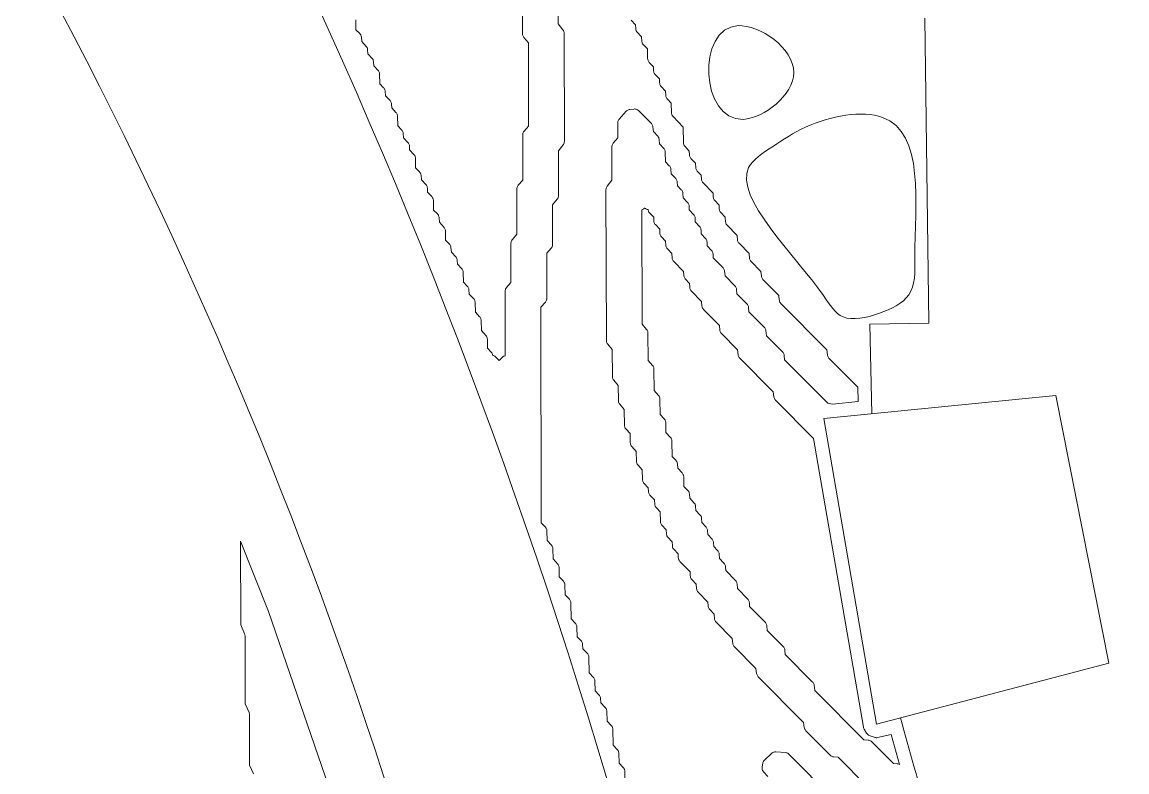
# Model space of a CAD drawing. Header units: inches. Extents: x 36 to 80.1, y 17.3 to 55.9.
# Drawn here: x 41.015 to 45.946, y 39.883 to 43.23 of the extents above; entities that cross this region are included whole.
import ezdxf

# ---------------------------------------------------------------- set-up
doc = ezdxf.new("R2010")
doc.units = ezdxf.units.IN
for name, color, linetype, lineweight in [('01_ORIGINAL_CAD', 7, 'CONTINUOUS', 20), ('02_APPROVED_PDF_OUTLINES', 7, 'CONTINUOUS', 15), ('03_ADDED_AREAS_SAME_COMPOSITION', 7, 'CONTINUOUS', 15)]:
    doc.layers.add(name, color=color, linetype=linetype, lineweight=lineweight)

msp = doc.modelspace()

# ---------------------------------------------------------------- linework, layer by layer
at = {"layer": '01_ORIGINAL_CAD'}
for points in [[(44.2832, 37.0838, 0.090917), (40.9305, 45.9685, -0.652582), (40.9305, 49.0108, -0.158741), (45.0035, 48.4251, -0.098355), (47.824, 46.2028), (47.7547, 46.078)], [(44.936, 40.1239, 0.010564), (45.0593, 39.6928, 0.010564)]]:
    msp.add_lwpolyline(points, format="xyb", dxfattribs=at)
msp.add_lwpolyline([(44.8072, 41.4818), (44.7991, 41.881), (45.0612, 41.8863), (45.0437, 43.247)], dxfattribs=at)
msp.add_lwpolyline([(45.6289, 41.5624), (44.5925, 41.4607), (44.8281, 40.0955), (45.8647, 40.3685)], close=True, dxfattribs=at)
msp.add_arc((22.064, 33.1953), 21.6191, 354.05829, 36.03187, dxfattribs=at)
at = {"layer": '02_APPROVED_PDF_OUTLINES'}
for points in [[(43.7058, 39.8417), (43.7048, 39.8854), (43.7046, 39.8884), (43.704, 39.8914), (43.703, 39.8943), (43.7017, 39.897), (43.7001, 39.8995), (43.6981, 39.9019), (43.6792, 39.9222), (43.6781, 39.9659), (43.6779, 39.9689), (43.6773, 39.9719), (43.6763, 39.9748), (43.675, 39.9775), (43.6734, 39.98), (43.6714, 39.9824), (43.6525, 40.0026), (43.6514, 40.0731), (43.6512, 40.0761), (43.6506, 40.0791), (43.6496, 40.082), (43.6483, 40.0848), (43.6466, 40.0874), (43.6447, 40.0897), (43.6257, 40.11), (43.6247, 40.1537), (43.6244, 40.1568), (43.6238, 40.1597), (43.6229, 40.1626), (43.6215, 40.1653), (43.6199, 40.1679), (43.618, 40.1702), (43.5984, 40.1912), (43.5966, 40.2116), (43.5961, 40.215), (43.5951, 40.2183), (43.5936, 40.2214), (43.5918, 40.2243), (43.5896, 40.2269), (43.5724, 40.2445), (43.5714, 40.2879), (43.5711, 40.2909), (43.5705, 40.2939), (43.5695, 40.2968), (43.5682, 40.2995), (43.5666, 40.3021), (43.5646, 40.3044), (43.5457, 40.3246), (43.5446, 40.3951), (43.5444, 40.3981), (43.5438, 40.4011), (43.5428, 40.404), (43.5415, 40.4068), (43.5398, 40.4094), (43.5379, 40.4117), (43.5183, 40.4327), (43.5165, 40.4531), (43.516, 40.4565), (43.515, 40.4598), (43.5135, 40.4629), (43.5117, 40.4658), (43.5095, 40.4684), (43.4923, 40.486), (43.4913, 40.5294), (43.491, 40.5324), (43.4904, 40.5354), (43.4894, 40.5383), (43.4881, 40.541), (43.4865, 40.5436), (43.4845, 40.5459), (43.4656, 40.5661), (43.4645, 40.6366), (43.4643, 40.6396), (43.4637, 40.6426), (43.4627, 40.6455), (43.4614, 40.6483), (43.4597, 40.6509), (43.4578, 40.6532), (43.4388, 40.6735), (43.4378, 40.7172), (43.4376, 40.7203), (43.4369, 40.7232), (43.436, 40.7261), (43.4347, 40.7288), (43.433, 40.7314), (43.4311, 40.7337), (43.4123, 40.7539), (43.412, 40.7946), (43.4117, 40.7981), (43.4109, 40.8016), (43.4097, 40.8049), (43.4079, 40.808), (43.4058, 40.8108), (43.3854, 40.8341), (43.3844, 40.8782), (43.3842, 40.8813), (43.3836, 40.8842), (43.3826, 40.8871), (43.3813, 40.8898), (43.3796, 40.8924), (43.3777, 40.8947), (43.3587, 40.9151), (43.3577, 40.9587), (43.3575, 40.9618), (43.3569, 40.9647), (43.3559, 40.9676), (43.3546, 40.9703), (43.3529, 40.9729), (43.351, 40.9752), (43.3322, 40.9953), (43.3304, 41.9569), (43.3505, 41.9799), (43.3526, 41.9828), (43.3543, 41.9859), (43.3556, 41.9893), (43.3563, 41.9928), (43.3566, 41.9963), (43.3565, 42.1984), (43.3765, 42.2215), (43.3787, 42.2244), (43.3804, 42.2275), (43.3817, 42.2308), (43.3824, 42.2343), (43.3827, 42.2379), (43.3826, 42.4137), (43.4036, 42.4399), (43.4055, 42.4427), (43.4071, 42.4457), (43.4082, 42.4489), (43.4089, 42.4522), (43.4091, 42.4556), (43.4087, 42.6553), (43.4297, 42.6815), (43.4316, 42.6843), (43.4332, 42.6873), (43.4343, 42.6905), (43.435, 42.6938), (43.4352, 42.6972), (43.4343, 43.1803), (43.434, 43.1837), (43.4333, 43.187), (43.4322, 43.1902), (43.4307, 43.1932), (43.4287, 43.196), (43.4076, 43.2221), (43.407, 43.3979)], [(43.2478, 43.3524), (43.2484, 43.1771), (43.2486, 43.1736), (43.2494, 43.1701), (43.2507, 43.1667), (43.2524, 43.1636), (43.2546, 43.1608), (43.2747, 43.1377), (43.2754, 42.7662), (43.2554, 42.7432), (43.2532, 42.7403), (43.2515, 42.7372), (43.2502, 42.7338), (43.2495, 42.7303), (43.2492, 42.7267), (43.2493, 42.5246), (43.2293, 42.5016), (43.2271, 42.4987), (43.2254, 42.4956), (43.2242, 42.4922), (43.2234, 42.4887), (43.2231, 42.4852), (43.2233, 42.2831), (43.2032, 42.26), (43.201, 42.2571), (43.1993, 42.254), (43.1981, 42.2506), (43.1973, 42.2471), (43.1971, 42.2436), (43.1971, 42.0683), (43.1771, 42.0453), (43.1749, 42.0424), (43.1732, 42.0392), (43.1719, 42.0359), (43.1712, 42.0324), (43.1709, 42.0288), (43.1712, 41.7407), (43.1699, 41.7405), (43.1668, 41.7394), (43.1639, 41.738), (43.1611, 41.7362), (43.1587, 41.734), (43.1447, 41.72), (43.128, 41.7358), (43.1254, 41.738), (43.1224, 41.7398), (43.1193, 41.7412), (43.1159, 41.7421), (43.1158, 41.7422), (43.1152, 41.7452), (43.1142, 41.7483), (43.1128, 41.7512), (43.111, 41.7539), (43.1089, 41.7564), (43.0918, 41.7739), (43.0915, 41.8142), (43.0912, 41.8178), (43.0904, 41.8213), (43.0892, 41.8246), (43.0875, 41.8277), (43.0853, 41.8305), (43.065, 41.8538), (43.0639, 41.8979), (43.0637, 41.9009), (43.0631, 41.9039), (43.0621, 41.9068), (43.0608, 41.9095), (43.0592, 41.9121), (43.0572, 41.9144), (43.0383, 41.9347), (43.0373, 41.9784), (43.037, 41.9814), (43.0364, 41.9844), (43.0354, 41.9873), (43.0341, 41.99), (43.0325, 41.9926), (43.0305, 41.9949), (43.0109, 42.0159), (43.0091, 42.0363), (43.0086, 42.0397), (43.0076, 42.0429), (43.0062, 42.046), (43.0044, 42.0489), (43.0021, 42.0515), (42.9849, 42.0692), (42.9839, 42.1126), (42.9837, 42.1156), (42.983, 42.1186), (42.9821, 42.1214), (42.9808, 42.1242), (42.9791, 42.1267), (42.9772, 42.1291), (42.958, 42.1496), (42.9572, 42.1668), (42.9568, 42.1703), (42.9559, 42.1737), (42.9546, 42.177), (42.9528, 42.18), (42.9505, 42.1827), (42.9309, 42.2037), (42.9292, 42.2241), (42.9286, 42.2275), (42.9276, 42.2308), (42.9262, 42.2339), (42.9244, 42.2368), (42.9221, 42.2394), (42.9051, 42.2569), (42.9048, 42.2972), (42.9045, 42.3008), (42.9037, 42.3042), (42.9024, 42.3076), (42.9007, 42.3107), (42.8986, 42.3135), (42.8776, 42.3374), (42.8758, 42.3583), (42.8753, 42.3616), (42.8743, 42.3649), (42.8729, 42.368), (42.871, 42.3709), (42.8688, 42.3735), (42.8516, 42.3912), (42.8506, 42.4346), (42.8503, 42.4376), (42.8497, 42.4406), (42.8487, 42.4434), (42.8474, 42.4462), (42.8458, 42.4487), (42.8439, 42.4511), (42.8247, 42.4716), (42.8239, 42.4888), (42.8235, 42.4923), (42.8226, 42.4957), (42.8212, 42.4989), (42.8194, 42.502), (42.8172, 42.5047), (42.7976, 42.5257), (42.7958, 42.5461), (42.7953, 42.5495), (42.7943, 42.5527), (42.7929, 42.5558), (42.791, 42.5587), (42.7888, 42.5613), (42.7716, 42.579), (42.7706, 42.6224), (42.7703, 42.6254), (42.7697, 42.6284), (42.7687, 42.6312), (42.7674, 42.634), (42.7658, 42.6365), (42.7639, 42.6389), (42.7447, 42.6594), (42.7439, 42.6766), (42.7435, 42.6801), (42.7426, 42.6835), (42.7412, 42.6868), (42.7394, 42.6898), (42.7372, 42.6925), (42.7176, 42.7135), (42.7158, 42.7339), (42.7153, 42.7373), (42.7143, 42.7406), (42.7129, 42.7437), (42.711, 42.7466), (42.7088, 42.7492), (42.6916, 42.7668), (42.6906, 42.8102), (42.6903, 42.8132), (42.6897, 42.8162), (42.6887, 42.8191), (42.6874, 42.8218), (42.6858, 42.8244), (42.6839, 42.8267), (42.6647, 42.8472), (42.6639, 42.8644), (42.6635, 42.8679), (42.6626, 42.8713), (42.6613, 42.8746), (42.6594, 42.8776), (42.6572, 42.8804), (42.6376, 42.9013), (42.6358, 42.9217), (42.6353, 42.9251), (42.6343, 42.9284), (42.6329, 42.9315), (42.631, 42.9344), (42.6288, 42.937), (42.6116, 42.9546), (42.6106, 42.998), (42.6103, 43.001), (42.6097, 43.004), (42.6088, 43.0069), (42.6074, 43.0096), (42.6058, 43.0122), (42.6039, 43.0145), (42.5847, 43.0351), (42.5839, 43.0522), (42.5835, 43.0557), (42.5826, 43.0591), (42.5813, 43.0624), (42.5795, 43.0654), (42.5772, 43.0682), (42.5581, 43.0887), (42.5573, 43.1059), (42.5569, 43.1094), (42.556, 43.1128), (42.5546, 43.1161), (42.5528, 43.1191), (42.5506, 43.1218), (42.531, 43.1428), (42.5292, 43.1632), (42.5287, 43.1666), (42.5277, 43.1699), (42.5263, 43.173), (42.5244, 43.1759), (42.5222, 43.1785), (42.505, 43.1961), (42.504, 43.2395)], [(43.7336, 43.2382), (43.7528, 43.2177), (43.7535, 43.2005), (43.7539, 43.197), (43.7548, 43.1936), (43.7562, 43.1904), (43.758, 43.1873), (43.7602, 43.1846), (43.7798, 43.1636), (43.7816, 43.1432), (43.7822, 43.1398), (43.7831, 43.1366), (43.7846, 43.1334), (43.7864, 43.1306), (43.7886, 43.1279), (43.8059, 43.1103), (43.8069, 43.0669), (43.8071, 43.0639), (43.8077, 43.0609), (43.8087, 43.058), (43.81, 43.0553), (43.8116, 43.0528), (43.8136, 43.0504), (43.8328, 43.0299), (43.8335, 43.0127), (43.8339, 43.0092), (43.8348, 43.0058), (43.8362, 43.0025), (43.838, 42.9995), (43.8402, 42.9968), (43.8594, 42.9762), (43.8602, 42.959), (43.8606, 42.9555), (43.8615, 42.9521), (43.8628, 42.9489), (43.8647, 42.9458), (43.8669, 42.9431), (43.8865, 42.9221), (43.8883, 42.9017), (43.8888, 42.8984), (43.8898, 42.8951), (43.8912, 42.892), (43.893, 42.8891), (43.8953, 42.8865), (43.9125, 42.8688), (43.9135, 42.8254), (43.9138, 42.8223), (43.9144, 42.8193), (43.9154, 42.8164), (43.9168, 42.8136), (43.9185, 42.811), (43.9205, 42.8087), (43.9657, 42.7617), (43.9668, 42.6914), (43.9671, 42.6884), (43.9677, 42.6854), (43.9686, 42.6825), (43.97, 42.6797), (43.9716, 42.6771), (43.9736, 42.6748), (43.9927, 42.6542), (43.9935, 42.6371), (43.9939, 42.6336), (43.9948, 42.6301), (43.9962, 42.6269), (43.998, 42.6239), (44.0002, 42.6211), (44.0198, 42.6001), (44.0216, 42.5798), (44.0221, 42.5764), (44.0231, 42.5731), (44.0245, 42.57), (44.0264, 42.5671), (44.0286, 42.5645), (44.046, 42.5466), (44.0468, 42.5297), (44.0471, 42.5268), (44.0478, 42.5238), (44.0488, 42.521), (44.0501, 42.5183), (44.0518, 42.5158), (44.0538, 42.5135), (44.0993, 42.4662), (44.1, 42.4493), (44.1004, 42.4458), (44.1013, 42.4423), (44.1027, 42.4391), (44.1045, 42.4361), (44.1067, 42.4333), (44.1259, 42.4128), (44.1267, 42.3956), (44.1271, 42.3921), (44.128, 42.3887), (44.1294, 42.3854), (44.1312, 42.3824), (44.1334, 42.3797), (44.153, 42.3587), (44.1548, 42.3383), (44.1553, 42.3349), (44.1563, 42.3316), (44.1578, 42.3285), (44.1596, 42.3256), (44.1619, 42.3229), (44.2063, 42.2778), (44.208, 42.2578), (44.2086, 42.2544), (44.2096, 42.2511), (44.211, 42.248), (44.2129, 42.2451), (44.2151, 42.2425), (44.2595, 42.1973), (44.2613, 42.1773), (44.2618, 42.1739), (44.2628, 42.1706), (44.2642, 42.1675), (44.2661, 42.1646), (44.2683, 42.162), (44.3127, 42.1169), (44.3145, 42.0969), (44.315, 42.0934), (44.316, 42.0901), (44.3175, 42.087), (44.3194, 42.0841), (44.3216, 42.0815), (44.3926, 42.0095), (44.3943, 41.9896), (44.3949, 41.9861), (44.3959, 41.9828), (44.3973, 41.9797), (44.3992, 41.9768), (44.4015, 41.9742), (44.6059, 41.7676), (44.6091, 41.7446), (44.6098, 41.7415), (44.6108, 41.7384), (44.6123, 41.7356), (44.614, 41.7329), (44.6161, 41.7305), (44.7448, 41.6008), (44.7461, 41.5361), (44.6313, 41.5248), (44.6104, 41.5285), (44.4183, 41.7221), (44.4166, 41.7421), (44.416, 41.7455), (44.415, 41.7488), (44.4136, 41.7519), (44.4117, 41.7548), (44.4094, 41.7575), (44.338, 41.8299), (44.3347, 41.8529), (44.3341, 41.8561), (44.333, 41.8591), (44.3316, 41.862), (44.3298, 41.8647), (44.3277, 41.8671), (44.2586, 41.9367), (44.2569, 41.9567), (44.2563, 41.9601), (44.2553, 41.9634), (44.2539, 41.9665), (44.252, 41.9694), (44.2498, 41.972), (44.2054, 42.0172), (44.2036, 42.0372), (44.2031, 42.0406), (44.2021, 42.0439), (44.2007, 42.047), (44.1988, 42.0499), (44.1966, 42.0525), (44.1522, 42.0976), (44.1504, 42.1177), (44.1499, 42.1211), (44.1489, 42.1244), (44.1474, 42.1275), (44.1456, 42.1304), (44.1433, 42.133), (44.0993, 42.1777), (44.0986, 42.1945), (44.0982, 42.198), (44.0973, 42.2014), (44.0959, 42.2047), (44.0941, 42.2077), (44.0919, 42.2104), (44.0727, 42.231), (44.072, 42.2481), (44.0715, 42.2516), (44.0706, 42.2551), (44.0693, 42.2583), (44.0675, 42.2613), (44.0652, 42.2641), (44.0461, 42.2846), (44.0453, 42.3018), (44.0449, 42.3053), (44.044, 42.3087), (44.0426, 42.312), (44.0408, 42.315), (44.0386, 42.3177), (44.0194, 42.3383), (44.0187, 42.3555), (44.0183, 42.359), (44.0174, 42.3624), (44.016, 42.3656), (44.0142, 42.3687), (44.012, 42.3714), (43.9928, 42.392), (43.992, 42.4091), (43.9916, 42.4126), (43.9907, 42.416), (43.9893, 42.4193), (43.9875, 42.4223), (43.9853, 42.4251), (43.9657, 42.4461), (43.9639, 42.4664), (43.9634, 42.4698), (43.9624, 42.4731), (43.961, 42.4762), (43.9591, 42.4791), (43.9569, 42.4817), (43.9395, 42.4996), (43.9387, 42.5164), (43.9383, 42.5199), (43.9374, 42.5234), (43.936, 42.5266), (43.9342, 42.5296), (43.932, 42.5324), (43.9124, 42.5534), (43.9106, 42.5738), (43.9101, 42.5771), (43.9091, 42.5804), (43.9077, 42.5835), (43.9058, 42.5864), (43.9036, 42.589), (43.8864, 42.6067), (43.8854, 42.6501), (43.8851, 42.6531), (43.8845, 42.6561), (43.8835, 42.6589), (43.8822, 42.6617), (43.8806, 42.6642), (43.8787, 42.6665), (43.8595, 42.6871), (43.8587, 42.7043), (43.8583, 42.7078), (43.8574, 42.7112), (43.8561, 42.7144), (43.8542, 42.7175), (43.852, 42.7202), (43.8324, 42.7412), (43.8306, 42.7616), (43.8301, 42.765), (43.8291, 42.7683), (43.8276, 42.7715), (43.8257, 42.7744), (43.8235, 42.777), (43.7662, 42.8348), (43.7638, 42.8369), (43.7612, 42.8387), (43.7583, 42.8401), (43.7554, 42.8412), (43.7523, 42.8419), (43.7491, 42.8422), (43.7459, 42.842), (43.7269, 42.8401), (43.7238, 42.8396), (43.7208, 42.8388), (43.718, 42.8375), (43.7153, 42.8359), (43.7128, 42.834), (43.7106, 42.8318), (43.6801, 42.7973), (43.6783, 42.7949), (43.6767, 42.7924), (43.6755, 42.7896), (43.6746, 42.7868), (43.674, 42.7838), (43.6738, 42.7808), (43.6737, 42.7129), (43.6536, 42.6898), (43.6515, 42.6869), (43.6498, 42.6838), (43.6485, 42.6804), (43.6478, 42.6769), (43.6475, 42.6734), (43.6475, 42.5244), (43.6265, 42.4982), (43.6246, 42.4954), (43.623, 42.4924), (43.6219, 42.4892), (43.6213, 42.4859), (43.621, 42.4825), (43.6226, 41.8086), (43.6229, 41.805), (43.6236, 41.8015), (43.6249, 41.7982), (43.6266, 41.795), (43.6288, 41.7922), (43.649, 41.7691), (43.6494, 41.6475), (43.6497, 41.644), (43.6505, 41.6405), (43.6518, 41.6371), (43.6535, 41.634), (43.6556, 41.6312), (43.6758, 41.6081), (43.6762, 41.5402), (43.6765, 41.5366), (43.6772, 41.5331), (43.6785, 41.5298), (43.6802, 41.5267), (43.6824, 41.5238), (43.7027, 41.5007), (43.7038, 41.4298), (43.704, 41.4267), (43.7046, 41.4237), (43.7056, 41.4208), (43.7069, 41.418), (43.7086, 41.4155), (43.7105, 41.4131), (43.7293, 41.3929), (43.7296, 41.3523), (43.7299, 41.3487), (43.7307, 41.3453), (43.732, 41.3419), (43.7337, 41.3388), (43.7358, 41.336), (43.7562, 41.3127), (43.7572, 41.2686), (43.7574, 41.2656), (43.7581, 41.2626), (43.759, 41.2597), (43.7603, 41.257), (43.762, 41.2544), (43.7639, 41.2521), (43.7829, 41.2318), (43.7839, 41.1881), (43.7841, 41.1851), (43.7848, 41.1821), (43.7857, 41.1792), (43.787, 41.1765), (43.7887, 41.1739), (43.7906, 41.1716), (43.8098, 41.1511), (43.8106, 41.1339), (43.811, 41.1304), (43.8119, 41.127), (43.8132, 41.1237), (43.815, 41.1207), (43.8173, 41.1179), (43.8369, 41.0969), (43.8386, 41.0766), (43.8392, 41.0732), (43.8402, 41.0699), (43.8416, 41.0668), (43.8434, 41.0639), (43.8457, 41.0613), (43.8629, 41.0436), (43.8639, 41.0003), (43.8641, 40.9972), (43.8648, 40.9943), (43.8657, 40.9914), (43.867, 40.9887), (43.8687, 40.9861), (43.8706, 40.9838), (43.8898, 40.9632), (43.8905, 40.9461), (43.891, 40.9426), (43.8918, 40.9391), (43.8932, 40.9359), (43.895, 40.9329), (43.8972, 40.9301), (43.9164, 40.9096), (43.9172, 40.8924), (43.9176, 40.8889), (43.9185, 40.8855), (43.9199, 40.8822), (43.9217, 40.8792), (43.9239, 40.8765), (43.9431, 40.8559), (43.9438, 40.8387), (43.9442, 40.8358), (43.9448, 40.8328), (43.9458, 40.83), (43.9472, 40.8273), (43.9488, 40.8248), (43.9508, 40.8225), (43.9963, 40.7752), (43.9971, 40.7583), (43.9975, 40.7548), (43.9984, 40.7513), (43.9997, 40.7481), (44.0016, 40.7451), (44.0038, 40.7423), (44.0234, 40.7213), (44.0252, 40.701), (44.0257, 40.6975), (44.0267, 40.6943), (44.0281, 40.6911), (44.03, 40.6882), (44.0323, 40.6856), (44.0762, 40.6409), (44.077, 40.6241), (44.0774, 40.6206), (44.0783, 40.6172), (44.0796, 40.6139), (44.0814, 40.6109), (44.0837, 40.6082), (44.1033, 40.5872), (44.1051, 40.5668), (44.1056, 40.5634), (44.1066, 40.5601), (44.108, 40.557), (44.1099, 40.5541), (44.1122, 40.5514), (44.1836, 40.479), (44.1869, 40.456), (44.1875, 40.4528), (44.1886, 40.4498), (44.19, 40.4469), (44.1918, 40.4443), (44.1939, 40.4418), (44.2901, 40.3448), (44.2933, 40.3218), (44.294, 40.3187), (44.295, 40.3157), (44.2964, 40.3128), (44.2982, 40.3101), (44.3003, 40.3077), (44.5029, 40.1034), (44.5061, 40.0804), (44.5068, 40.0773), (44.5078, 40.0742), (44.5093, 40.0714), (44.5111, 40.0687), (44.5132, 40.0663), (44.6218, 39.9571), (44.6245, 39.9548), (44.6274, 39.9529), (44.6306, 39.9514), (44.6339, 39.9504), (44.6373, 39.9498), (44.6569, 39.9481), (44.912, 39.6909)], [(45.4216, 38.9692), (44.4375, 39.9615), (44.4348, 39.9639), (44.4318, 39.9658), (44.4286, 39.9673), (44.4252, 39.9683), (44.4217, 39.9688), (44.3787, 39.9721), (44.3752, 39.9721), (44.3717, 39.9716), (44.3683, 39.9707), (44.3651, 39.9693), (44.3622, 39.9674), (44.3595, 39.9652), (44.3281, 39.935), (44.326, 39.9328), (44.3242, 39.9303), (44.3228, 39.9276), (44.3216, 39.9248), (44.3209, 39.9218), (44.3177, 39.9055), (44.3173, 39.9022), (44.3173, 39.8988), (44.3178, 39.8955), (44.3187, 39.8923), (44.3201, 39.8892), (44.3218, 39.8863), (44.3239, 39.8837), (44.3435, 39.8627)]]:
    msp.add_lwpolyline(points, dxfattribs=at)
msp.add_lwpolyline([(43.7932, 42.3997), (43.7942, 42.3989), (43.7966, 42.3972), (43.7992, 42.3958), (43.802, 42.3947), (43.8049, 42.3939), (43.8094, 42.393), (43.8097, 42.3908), (43.8103, 42.3876), (43.8113, 42.3845), (43.8127, 42.3816), (43.8145, 42.3789), (43.8166, 42.3764), (43.834, 42.3586), (43.8348, 42.3417), (43.8352, 42.3382), (43.8361, 42.3348), (43.8375, 42.3315), (43.8393, 42.3285), (43.8415, 42.3258), (43.8607, 42.3052), (43.8614, 42.288), (43.8619, 42.2845), (43.8627, 42.2811), (43.8641, 42.2779), (43.8659, 42.2748), (43.8681, 42.2721), (43.8873, 42.2516), (43.8881, 42.2344), (43.8885, 42.2309), (43.8894, 42.2275), (43.8908, 42.2242), (43.8926, 42.2212), (43.8948, 42.2184), (43.9144, 42.1974), (43.9162, 42.1771), (43.9167, 42.1737), (43.9177, 42.1704), (43.9192, 42.1672), (43.921, 42.1643), (43.9233, 42.1617), (43.9672, 42.117), (43.968, 42.1002), (43.9684, 42.0967), (43.9693, 42.0933), (43.9707, 42.0901), (43.9725, 42.087), (43.9747, 42.0843), (43.9939, 42.0638), (43.9946, 42.0466), (43.9949, 42.0436), (43.9956, 42.0407), (43.9966, 42.0378), (43.998, 42.0352), (43.9996, 42.0326), (44.0016, 42.0304), (44.0475, 41.9826), (44.0493, 41.9625), (44.0499, 41.959), (44.0509, 41.9557), (44.0523, 41.9526), (44.0542, 41.9497), (44.0564, 41.9471), (44.1274, 41.8751), (44.1291, 41.8552), (44.1297, 41.8517), (44.1307, 41.8484), (44.1321, 41.8453), (44.134, 41.8424), (44.1363, 41.8398), (44.2077, 41.7673), (44.211, 41.7443), (44.2116, 41.7412), (44.2127, 41.7381), (44.2141, 41.7353), (44.2159, 41.7326), (44.218, 41.7302), (44.3674, 41.5795), (44.3706, 41.5565), (44.3712, 41.5534), (44.3723, 41.5504), (44.3737, 41.5475), (44.3755, 41.5448), (44.3776, 41.5424), (44.5471, 41.3715), (44.7697, 40.0819), (44.7705, 40.0788), (44.7717, 40.0758), (44.7732, 40.0729), (44.784, 40.0558), (44.7858, 40.0532), (44.788, 40.0509), (44.7904, 40.0489), (44.7931, 40.0472), (44.7959, 40.0459), (44.8177, 40.0373), (44.8206, 40.0363), (44.8235, 40.0357), (44.8265, 40.0355), (44.8295, 40.0356), (44.8325, 40.0361), (44.8939, 40.0502), (44.9309, 39.916), (44.9306, 39.9162), (44.9273, 39.9176), (44.9239, 39.9185), (44.9204, 39.9189), (44.9041, 39.9196), (44.8067, 40.0174), (44.8041, 40.0197), (44.8012, 40.0216), (44.798, 40.0231), (44.7947, 40.0241), (44.7912, 40.0246), (44.7717, 40.0264), (44.5533, 40.2466), (44.5501, 40.2695), (44.5494, 40.2727), (44.5484, 40.2757), (44.547, 40.2786), (44.5452, 40.2812), (44.5431, 40.2837), (44.4208, 40.407), (44.4191, 40.4269), (44.4185, 40.4303), (44.4175, 40.4336), (44.4161, 40.4368), (44.4142, 40.4397), (44.412, 40.4423), (44.341, 40.5142), (44.3392, 40.5342), (44.3387, 40.5376), (44.3377, 40.5409), (44.3362, 40.5441), (44.3344, 40.547), (44.3321, 40.5496), (44.2616, 40.6211), (44.2608, 40.6379), (44.2605, 40.6409), (44.2598, 40.6438), (44.2588, 40.6466), (44.2575, 40.6493), (44.2558, 40.6518), (44.2539, 40.6541), (44.2079, 40.7018), (44.2061, 40.722), (44.2056, 40.7254), (44.2046, 40.7287), (44.2032, 40.7318), (44.2013, 40.7347), (44.1991, 40.7374), (44.1551, 40.782), (44.1543, 40.7988), (44.1539, 40.8023), (44.153, 40.8058), (44.1517, 40.809), (44.1499, 40.812), (44.1476, 40.8148), (44.128, 40.8358), (44.1263, 40.8562), (44.1257, 40.8595), (44.1247, 40.8628), (44.1233, 40.8659), (44.1215, 40.8688), (44.1192, 40.8714), (44.1018, 40.8893), (44.101, 40.9062), (44.1006, 40.9097), (44.0997, 40.9131), (44.0984, 40.9163), (44.0966, 40.9194), (44.0943, 40.9221), (44.0752, 40.9427), (44.0744, 40.9598), (44.074, 40.9633), (44.0731, 40.9667), (44.0717, 40.97), (44.0699, 40.973), (44.0677, 40.9758), (44.0485, 40.9963), (44.0478, 41.0135), (44.0474, 41.017), (44.0465, 41.0204), (44.0451, 41.0237), (44.0433, 41.0267), (44.0411, 41.0294), (44.0219, 41.05), (44.0211, 41.0671), (44.0207, 41.0706), (44.0198, 41.0741), (44.0184, 41.0773), (44.0166, 41.0803), (44.0144, 41.0831), (43.9948, 41.1041), (43.993, 41.1245), (43.9925, 41.1278), (43.9915, 41.1311), (43.9901, 41.1342), (43.9882, 41.1371), (43.986, 41.1397), (43.9688, 41.1574), (43.9678, 41.2008), (43.9675, 41.2038), (43.9669, 41.2068), (43.9659, 41.2096), (43.9646, 41.2124), (43.963, 41.2149), (43.9611, 41.2172), (43.9415, 41.2382), (43.9397, 41.2586), (43.9391, 41.262), (43.9382, 41.2653), (43.9367, 41.2684), (43.9349, 41.2713), (43.9327, 41.2739), (43.9156, 41.2914), (43.9152, 41.3585), (43.915, 41.3621), (43.9142, 41.3656), (43.9129, 41.3689), (43.9112, 41.372), (43.9091, 41.3749), (43.8887, 41.3981), (43.8877, 41.4423), (43.8874, 41.4453), (43.8868, 41.4483), (43.8858, 41.4511), (43.8845, 41.4539), (43.8829, 41.4564), (43.881, 41.4587), (43.8622, 41.4789), (43.8618, 41.5464), (43.8615, 41.5499), (43.8607, 41.5534), (43.8595, 41.5567), (43.8578, 41.5599), (43.8556, 41.5627), (43.8354, 41.5858), (43.835, 41.6805), (43.8347, 41.6841), (43.8339, 41.6876), (43.8327, 41.6909), (43.831, 41.694), (43.8288, 41.6969), (43.8086, 41.7199), (43.8081, 41.8415), (43.8079, 41.8451), (43.8071, 41.8486), (43.8058, 41.8519), (43.8041, 41.855), (43.802, 41.8579), (43.7818, 41.8809), (43.7808, 42.3914), (43.7815, 42.3916), (43.7846, 42.3929), (43.7875, 42.3947), (43.7902, 42.3969)], close=True, dxfattribs=at)
for points, knots in [([(44.2102, 43.2143), (44.3071, 43.2191), (44.4594, 43.1138), (44.4588, 43.0052), (44.4583, 42.9043), (44.3257, 42.8005), (44.2334, 42.796), (44.0417, 42.7866), (44.0231, 43.2052), (44.2102, 43.2143)], [0, 0, 0, 0, 0.25917, 0.25917, 0.25917, 0.500037, 0.500037, 0.500037, 1, 1, 1, 1]), ([(44.2576, 42.5804), (44.2756, 42.6172), (44.3192, 42.6445), (44.3678, 42.6765), (44.4104, 42.7045), (44.4569, 42.7362), (44.5118, 42.7614), (44.6215, 42.8119), (44.765, 42.8372), (44.8552, 42.8047), (45.0444, 42.7367), (45, 42.415), (44.9994, 42.1788), (44.9992, 42.1138), (45.0024, 42.0553), (44.9722, 42.0122), (44.9459, 41.9747), (44.8942, 41.9489), (44.8409, 41.9302), (44.7819, 41.9094), (44.721, 41.8973), (44.6798, 41.9138), (44.6427, 41.9286), (44.6215, 41.9667), (44.5915, 42.0096), (44.4675, 42.1869), (44.1924, 42.4464), (44.2576, 42.5804)], [0, 0, 0, 0, 0.068072, 0.068072, 0.068072, 0.127822, 0.127822, 0.127822, 0.247058, 0.247058, 0.247058, 0.496959, 0.496959, 0.496959, 0.565732, 0.565732, 0.565732, 0.625769, 0.625769, 0.625769, 0.692322, 0.692322, 0.692322, 0.752287, 0.752287, 0.752287, 1, 1, 1, 1])]:
    msp.add_open_spline(points, degree=3, knots=knots, dxfattribs=at)
at = {"layer": '03_ADDED_AREAS_SAME_COMPOSITION'}
msp.add_lwpolyline([(42.0478, 39.8742), (42.0305, 39.9132), (42.0301, 40.1378), (42.0298, 40.1413), (42.0291, 40.1446), (42.028, 40.1479), (42.0107, 40.1869), (42.0102, 40.4897), (42.01, 40.4931), (42.0092, 40.4965), (42.0081, 40.4997), (41.9908, 40.5387), (41.9905, 40.9133), (42.115, 40.5984), (42.4313, 39.6774)], dxfattribs=at)

doc.saveas('drawing.dxf')
